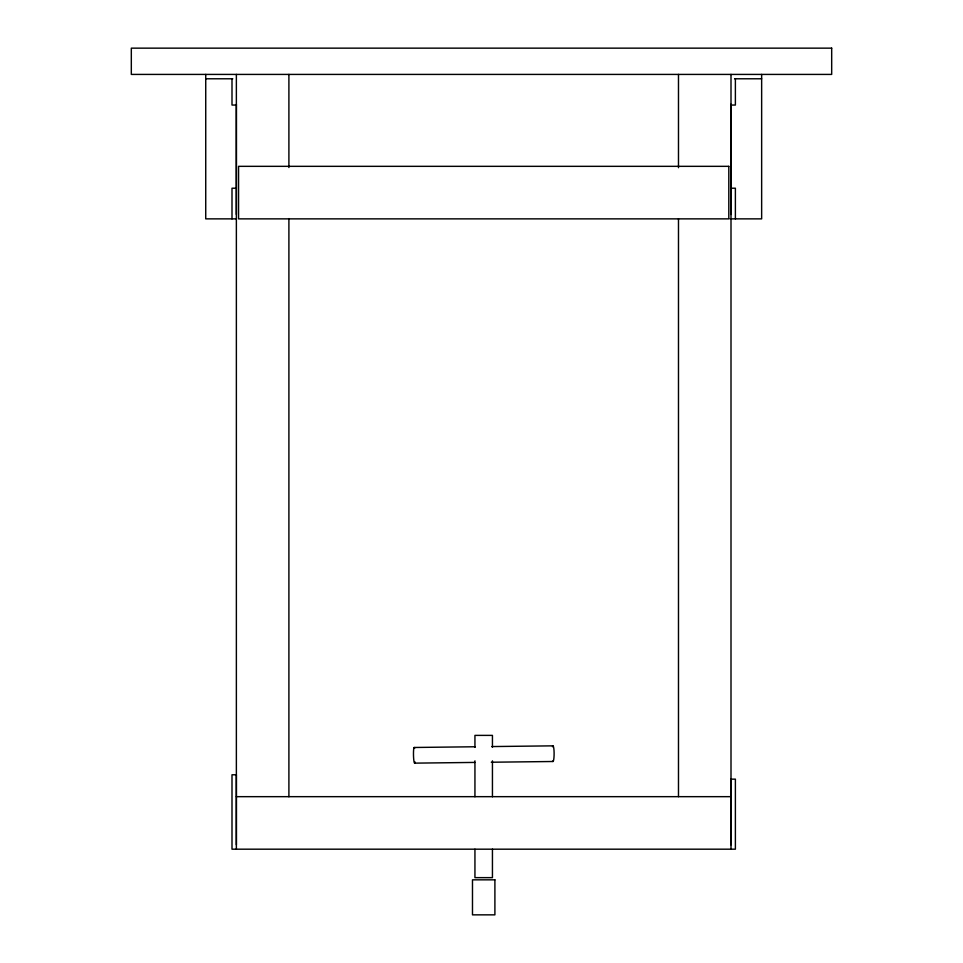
<?xml version="1.0" encoding="UTF-8"?>
<svg xmlns="http://www.w3.org/2000/svg" width="963" height="963" viewBox="0 0 963 963"><rect width="100%" height="100%" fill="white"/><g stroke="black" fill="none" stroke-linecap="round" stroke-linejoin="round"><path stroke-width="1.44" d="M231.999 218.866L231.999 188.218L236.368 188.218M236.368 844.816L236.368 774.782L231.999 774.782L231.999 849.185L735.383 849.185L735.383 779.151L731.001 779.151L731.001 844.816M236.368 214.484L236.368 104.221M731.001 214.484L731.001 104.221M735.383 218.866L735.383 188.218L731.001 188.218M414.174 747.481L475.385 746.758M491.804 746.566L553.015 745.844M414.608 763.141L474.747 762.419M491.286 762.227L552.931 761.504M205.733 78.785L232.781 78.785M734.6 78.785L761.649 78.785M236.368 105.051L231.999 105.051L231.999 78.785M731.001 105.051L735.383 105.051L735.383 78.785M236.368 218.866L205.733 218.866L205.733 74.416M730.098 218.866L761.649 218.866L761.649 74.416M236.368 796.666L731.001 796.666M731.001 74.416L731.001 849.185M678.482 74.416L678.482 167.706M678.482 218.866L678.482 796.666M492.442 747.36L492.442 735.383L474.94 735.383L474.94 747.36M492.442 760.842L492.442 796.774M492.442 849.185L492.442 877.642L474.94 877.642L474.94 849.185M474.94 760.842L474.94 796.774M288.9 74.416L288.9 167.526M288.9 218.577L288.9 796.762M236.368 74.416L236.368 849.185M552.449 746.734A7.836 1.144 -90 0 1 554.11 752.958A7.836 1.144 -90 0 1 552.63 761.155M415.029 761.926A7.836 0.903 88.6 0 1 413.5 755.654A7.836 0.903 88.6 0 1 414.644 748.359M831.683 48.15L131.317 48.15L131.317 74.416L831.683 74.416L831.683 48.15M728.81 166.334L238.559 166.334L238.559 218.866L728.81 218.866L728.81 166.334M494.898 879.833L472.484 879.833L472.484 914.85L494.898 914.85L494.898 879.833"/></g></svg>
